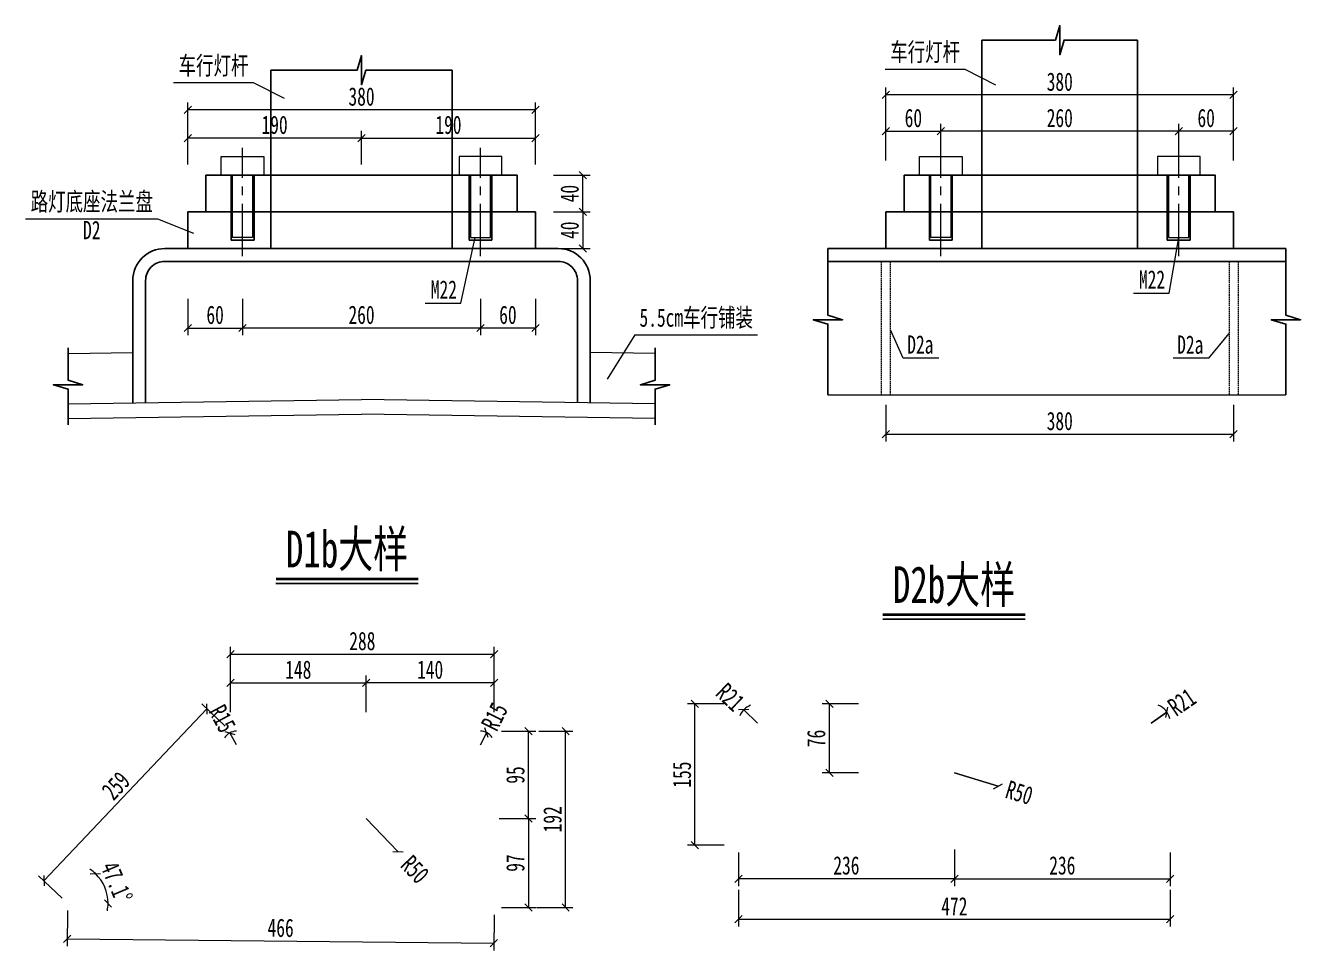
# Model space of a CAD drawing. Header units: millimetres. Extents: x -13368 to 383539, y -58537 to -26098.
# Drawn here: x 34805 to 36199, y -33380 to -32370 of the extents above; entities that cross this region are included whole.
import ezdxf
from ezdxf.enums import TextEntityAlignment as Align

# ---------------------------------------------------------------- set-up
doc = ezdxf.new("R2010")
doc.units = ezdxf.units.MM
doc.linetypes.add('CENTER2', pattern=[28.575, 19.05, -3.175, 3.175, -3.175])
doc.linetypes.add('DASHED', pattern=[0.75, 0.5, -0.25])
doc.layers.get('Defpoints').update_dxf_attribs({"color": 8})
for name, color, linetype, lineweight in [('中心线', 2, 'CENTER2', 15), ('文字', 7, 'Continuous', 15), ('标注线及字体', 2, 'Continuous', 15), ('细实线', 4, 'Continuous', 15), ('虚线', 7, 'DASHED', 13), ('钢板细线', 6, 'Continuous', 15)]:
    doc.layers.add(name, color=color, linetype=linetype, lineweight=lineweight)
doc.styles.add('111', font='', dxfattribs={"width": 0.7})
doc.styles.add('BM_Dim', font='', dxfattribs={"width": 0.85})
doc.styles.get('111').set_extended_font_data('仿宋_GB2312')
doc.styles.get('BM_Dim').set_extended_font_data('仿宋_GB2312')
doc.dimstyles.new('200', dxfattribs={"dimscale": 0, "dimtxt": 2.5, "dimasz": 1, "dimexe": 1, "dimexo": 1, "dimgap": 0.6, "dimtad": 1, "dimdec": 0, "dimdsep": 46, "dimtxsty": '111', "dimblk": 'OBLIQUE', "dimcen": 0, "dimclrd": 4, "dimclre": 4, "dimclrt": 4, "dimadec": 1, "dimazin": 2, "dimtfac": 1, "dimtdec": 0, "dimtix": 1, "dimtmove": 2, "dimatfit": 3, "dimfxl": 4, "dimfxlon": 1, "dimtolj": 1, "dimlwd": -1, "dimlwe": -1, "dimarcsym": 0})

# ---------------------------------------------------------------- blocks, each defined once
blk = doc.blocks.new('_Oblique')
at = {"color": 0, "linetype": 'ByBlock', "lineweight": -2}
blk.add_line((-0.5, -0.5), (0.5, 0.5), dxfattribs=at)
blk = doc.blocks.new('*D257')
at = {"layer": 'Defpoints', "color": 0}
for p in [(35362.6, -32573.1), (35362.6, -32613.1), (35414.4, -32613.1)]:
    blk.add_point(p, dxfattribs=at)
at = {"layer": '细实线', "color": 4}
for p, q in [((35382.4, -32573.1), (35422.4, -32573.1)), ((35414.4, -32573.1), (35414.4, -32613.1)), ((35382.4, -32613.1), (35422.4, -32613.1))]:
    blk.add_line(p, q, dxfattribs=at)
at = {"layer": '细实线', "color": 4, "xscale": 8, "yscale": 8, "zscale": 8}
for p, rotation in [((35414.4, -32573.1), 90), ((35414.4, -32613.1), 270)]:
    blk.add_blockref('_Oblique', p, dxfattribs=dict(at, rotation=rotation))
at = {"layer": '细实线', "color": 4, "insert": (35400.1, -32593.1), "char_height": 20, "attachment_point": 5, "rotation": 90, "style": '111'}
blk.add_mtext('\\A1;40', dxfattribs=at)
blk = doc.blocks.new('*D258')
at = {"layer": 'Defpoints', "color": 0}
for p in [(35362.6, -32492.4), (35172.6, -32529.5), (35362.6, -32529.5)]:
    blk.add_point(p, dxfattribs=at)
at = {"layer": '细实线', "color": 4}
for p, q in [((35172.6, -32521.5), (35172.6, -32484.4)), ((35172.6, -32492.4), (35362.6, -32492.4)), ((35362.6, -32521.5), (35362.6, -32484.4))]:
    blk.add_line(p, q, dxfattribs=at)
at = {"layer": '细实线', "color": 4, "xscale": 8, "yscale": 8, "zscale": 8, "rotation": 180}
blk.add_blockref('_Oblique', (35172.6, -32492.4), dxfattribs=at)
at = {"layer": '细实线', "color": 4, "xscale": 8, "yscale": 8, "zscale": 8}
blk.add_blockref('_Oblique', (35362.6, -32492.4), dxfattribs=at)
at = {"layer": '细实线', "color": 4, "insert": (35267.6, -32478.1), "char_height": 20, "attachment_point": 5, "style": '111'}
blk.add_mtext('\\A1;190', dxfattribs=at)
blk = doc.blocks.new('*D259')
at = {"layer": 'Defpoints', "color": 0}
for p in [(34982.6, -32492.4), (34982.6, -32529.5), (35172.6, -32529.5)]:
    blk.add_point(p, dxfattribs=at)
at = {"layer": '细实线', "color": 4}
for p, q in [((34982.6, -32521.5), (34982.6, -32484.4)), ((35172.6, -32492.4), (34982.6, -32492.4)), ((35172.6, -32521.5), (35172.6, -32484.4))]:
    blk.add_line(p, q, dxfattribs=at)
at = {"layer": '细实线', "color": 4, "xscale": 8, "yscale": 8, "zscale": 8, "rotation": 180}
blk.add_blockref('_Oblique', (34982.6, -32492.4), dxfattribs=at)
at = {"layer": '细实线', "color": 4, "xscale": 8, "yscale": 8, "zscale": 8}
blk.add_blockref('_Oblique', (35172.6, -32492.4), dxfattribs=at)
at = {"layer": '细实线', "color": 4, "insert": (35077.6, -32478.1), "char_height": 20, "attachment_point": 5, "style": '111'}
blk.add_mtext('\\A1;190', dxfattribs=at)
blk = doc.blocks.new('*D260')
at = {"layer": 'Defpoints', "color": 0}
for p in [(34982.6, -32461.5), (34982.6, -32498.7), (35362.6, -32498.7)]:
    blk.add_point(p, dxfattribs=at)
at = {"layer": '细实线', "color": 4}
for p, q in [((34982.6, -32490.7), (34982.6, -32453.5)), ((35362.6, -32461.5), (34982.6, -32461.5)), ((35362.6, -32490.7), (35362.6, -32453.5))]:
    blk.add_line(p, q, dxfattribs=at)
at = {"layer": '细实线', "color": 4, "xscale": 8, "yscale": 8, "zscale": 8, "rotation": 180}
blk.add_blockref('_Oblique', (34982.6, -32461.5), dxfattribs=at)
at = {"layer": '细实线', "color": 4, "xscale": 8, "yscale": 8, "zscale": 8}
blk.add_blockref('_Oblique', (35362.6, -32461.5), dxfattribs=at)
at = {"layer": '细实线', "color": 4, "insert": (35172.6, -32447.2), "char_height": 20, "attachment_point": 5, "style": '111'}
blk.add_mtext('\\A1;380', dxfattribs=at)
blk = doc.blocks.new('*D261')
at = {"layer": 'Defpoints', "color": 0}
for p in [(35042.6, -32573.1), (34982.6, -32613.1), (35042.6, -32699.9)]:
    blk.add_point(p, dxfattribs=at)
at = {"layer": '细实线', "color": 4}
for p, q in [((34982.6, -32667.9), (34982.6, -32707.9)), ((35042.6, -32667.9), (35042.6, -32707.9)), ((34982.6, -32699.9), (35042.6, -32699.9))]:
    blk.add_line(p, q, dxfattribs=at)
at = {"layer": '细实线', "color": 4, "xscale": 8, "yscale": 8, "zscale": 8, "rotation": 180}
blk.add_blockref('_Oblique', (34982.6, -32699.9), dxfattribs=at)
at = {"layer": '细实线', "color": 4, "xscale": 8, "yscale": 8, "zscale": 8}
blk.add_blockref('_Oblique', (35042.6, -32699.9), dxfattribs=at)
at = {"layer": '细实线', "color": 4, "insert": (35012.6, -32685.6), "char_height": 20, "attachment_point": 5, "style": '111'}
blk.add_mtext('\\A1;60', dxfattribs=at)
blk = doc.blocks.new('*D262')
at = {"layer": 'Defpoints', "color": 0}
for p in [(35042.6, -32573.1), (35302.6, -32613.1), (35042.6, -32699.9)]:
    blk.add_point(p, dxfattribs=at)
at = {"layer": '细实线', "color": 4}
for p, q in [((35042.6, -32667.9), (35042.6, -32707.9)), ((35302.6, -32667.9), (35302.6, -32707.9)), ((35302.6, -32699.9), (35042.6, -32699.9))]:
    blk.add_line(p, q, dxfattribs=at)
at = {"layer": '细实线', "color": 4, "xscale": 8, "yscale": 8, "zscale": 8, "rotation": 180}
blk.add_blockref('_Oblique', (35042.6, -32699.9), dxfattribs=at)
at = {"layer": '细实线', "color": 4, "xscale": 8, "yscale": 8, "zscale": 8}
blk.add_blockref('_Oblique', (35302.6, -32699.9), dxfattribs=at)
at = {"layer": '细实线', "color": 4, "insert": (35172.6, -32685.6), "char_height": 20, "attachment_point": 5, "style": '111'}
blk.add_mtext('\\A1;260', dxfattribs=at)
blk = doc.blocks.new('*D263')
at = {"layer": 'Defpoints', "color": 0}
for p in [(35302.6, -32613.1), (35362.6, -32613.1), (35302.6, -32699.9)]:
    blk.add_point(p, dxfattribs=at)
at = {"layer": '细实线', "color": 4}
for p, q in [((35302.6, -32667.9), (35302.6, -32707.9)), ((35362.6, -32667.9), (35362.6, -32707.9)), ((35362.6, -32699.9), (35302.6, -32699.9))]:
    blk.add_line(p, q, dxfattribs=at)
at = {"layer": '细实线', "color": 4, "xscale": 8, "yscale": 8, "zscale": 8, "rotation": 180}
blk.add_blockref('_Oblique', (35302.6, -32699.9), dxfattribs=at)
at = {"layer": '细实线', "color": 4, "xscale": 8, "yscale": 8, "zscale": 8}
blk.add_blockref('_Oblique', (35362.6, -32699.9), dxfattribs=at)
at = {"layer": '细实线', "color": 4, "insert": (35332.6, -32685.6), "char_height": 20, "attachment_point": 5, "style": '111'}
blk.add_mtext('\\A1;60', dxfattribs=at)
blk = doc.blocks.new('*D318')
at = {"layer": 'Defpoints', "color": 0}
for p in [(35028.7, -33142.1), (35035.8, -33155.3)]:
    blk.add_point(p, dxfattribs=at)
at = {"layer": '细实线', "color": 4}
for p in [(35028.7, -33142.1), (35035.8, -33155.3)]:
    blk.add_line(p, (35028.7, -33142.1), dxfattribs=at)
blk.add_arc((35035.8, -33155.3), 15, 90, 149.1661, dxfattribs=at)
at = {"layer": '细实线', "color": 4, "xscale": 8, "yscale": 8, "zscale": 8, "rotation": 298.2340340150341}
blk.add_blockref('_Oblique', (35028.7, -33142.1), dxfattribs=at)
at = {"layer": '细实线', "color": 4, "insert": (35020.5, -33126.6), "char_height": 20, "attachment_point": 5, "rotation": 298.234, "style": '111'}
blk.add_mtext('\\A1;R15', dxfattribs=at)
blk = doc.blocks.new('*D319')
at = {"layer": 'Defpoints', "color": 0}
for p in [(35309.3, -33141.9), (35302.6, -33155.3)]:
    blk.add_point(p, dxfattribs=at)
at = {"layer": '细实线', "color": 4}
for p, q in [((35309.3, -33141.9), (35302.6, -33155.3)), ((35302.6, -33155.3), (35309.3, -33141.9))]:
    blk.add_line(p, q, dxfattribs=at)
blk.add_arc((35302.6, -33155.3), 15, 32.6277, 90, dxfattribs=at)
at = {"layer": '细实线', "color": 4, "xscale": 8, "yscale": 8, "zscale": 8, "rotation": 63.55971262958217}
blk.add_blockref('_Oblique', (35309.3, -33141.9), dxfattribs=at)
at = {"layer": '细实线', "color": 4, "insert": (35318, -33124.4), "char_height": 20, "attachment_point": 5, "rotation": 63.5597, "style": '111'}
blk.add_mtext('\\A1;R15', dxfattribs=at)
blk = doc.blocks.new('*D320')
at = {"layer": 'Defpoints', "color": 0}
for p in [(35025, -33145), (34894, -33316.5), (34851.3, -33328), (34851.3, -33328), (35317.6, -33332.7)]:
    blk.add_point(p, dxfattribs=at)
at = {"layer": '细实线', "color": 4}
for start, end in [(46.5014, 56.8667), (359.4263, 46.5014), (349.061, 359.4263)]:
    blk.add_arc((34851.3, -33328), 44.3, start, end, dxfattribs=at)
at = {"layer": '细实线', "color": 4, "xscale": 8, "yscale": 8, "zscale": 8}
for p, rotation in [((34881.7, -33295.9), 316.5013952939477), ((34895.5, -33328.5), 89.42629083930754)]:
    blk.add_blockref('_Oblique', p, dxfattribs=dict(at, rotation=rotation))
at = {"layer": '细实线', "color": 4, "insert": (34905, -33305.3), "char_height": 20, "attachment_point": 5, "rotation": 292.9638, "style": '111'}
blk.add_mtext('\\A1;47.1%%d', dxfattribs=at)
blk = doc.blocks.new('*D321')
at = {"layer": 'Defpoints', "color": 0}
for p in [(35177.6, -33235.8), (35212.3, -33271.8)]:
    blk.add_point(p, dxfattribs=at)
at = {"layer": '细实线', "color": 4}
for p, q in [((35212.3, -33271.8), (35177.6, -33235.8)), ((35177.6, -33235.8), (35212.3, -33271.8))]:
    blk.add_line(p, q, dxfattribs=at)
at = {"layer": '细实线', "color": 4, "xscale": 8, "yscale": 8, "zscale": 8, "rotation": 313.9338916269004}
blk.add_blockref('_Oblique', (35212.3, -33271.8), dxfattribs=at)
at = {"layer": '细实线', "color": 4, "insert": (35231, -33291.3), "char_height": 20, "attachment_point": 5, "rotation": 313.9339, "style": '111'}
blk.add_mtext('\\A1;R50', dxfattribs=at)
blk = doc.blocks.new('*D322')
at = {"layer": 'Defpoints', "color": 0}
for p in [(35177.6, -33087.5), (35029.4, -33140.3), (35177.6, -33235.8)]:
    blk.add_point(p, dxfattribs=at)
at = {"layer": '细实线', "color": 4}
for p, q in [((35029.4, -33119.5), (35029.4, -33079.5)), ((35177.6, -33119.5), (35177.6, -33079.5)), ((35029.4, -33087.5), (35177.6, -33087.5))]:
    blk.add_line(p, q, dxfattribs=at)
at = {"layer": '细实线', "color": 4, "xscale": 8, "yscale": 8, "zscale": 8, "rotation": 180}
blk.add_blockref('_Oblique', (35029.4, -33087.5), dxfattribs=at)
at = {"layer": '细实线', "color": 4, "xscale": 8, "yscale": 8, "zscale": 8}
blk.add_blockref('_Oblique', (35177.6, -33087.5), dxfattribs=at)
at = {"layer": '细实线', "color": 4, "insert": (35103.5, -33073.2), "char_height": 20, "attachment_point": 5, "style": '111'}
blk.add_mtext('\\A1;148', dxfattribs=at)
blk = doc.blocks.new('*D323')
at = {"layer": 'Defpoints', "color": 0}
for p in [(35177.6, -33087.5), (35317.6, -33140.3), (35177.6, -33235.8)]:
    blk.add_point(p, dxfattribs=at)
at = {"layer": '细实线', "color": 4}
for p, q in [((35177.6, -33119.5), (35177.6, -33079.5)), ((35317.6, -33119.5), (35317.6, -33079.5)), ((35317.6, -33087.5), (35177.6, -33087.5))]:
    blk.add_line(p, q, dxfattribs=at)
at = {"layer": '细实线', "color": 4, "xscale": 8, "yscale": 8, "zscale": 8, "rotation": 180}
blk.add_blockref('_Oblique', (35177.6, -33087.5), dxfattribs=at)
at = {"layer": '细实线', "color": 4, "xscale": 8, "yscale": 8, "zscale": 8}
blk.add_blockref('_Oblique', (35317.6, -33087.5), dxfattribs=at)
at = {"layer": '细实线', "color": 4, "insert": (35247.6, -33073.2), "char_height": 20, "attachment_point": 5, "style": '111'}
blk.add_mtext('\\A1;140', dxfattribs=at)
blk = doc.blocks.new('*D324')
at = {"layer": 'Defpoints', "color": 0}
for p in [(35317.6, -33056.2), (35029.4, -33140.3), (35317.6, -33140.3)]:
    blk.add_point(p, dxfattribs=at)
at = {"layer": '细实线', "color": 4}
for p, q in [((35029.4, -33088.2), (35029.4, -33048.2)), ((35317.6, -33088.2), (35317.6, -33048.2)), ((35029.4, -33056.2), (35317.6, -33056.2))]:
    blk.add_line(p, q, dxfattribs=at)
at = {"layer": '细实线', "color": 4, "xscale": 8, "yscale": 8, "zscale": 8, "rotation": 180}
blk.add_blockref('_Oblique', (35029.4, -33056.2), dxfattribs=at)
at = {"layer": '细实线', "color": 4, "xscale": 8, "yscale": 8, "zscale": 8}
blk.add_blockref('_Oblique', (35317.6, -33056.2), dxfattribs=at)
at = {"layer": '细实线', "color": 4, "insert": (35173.5, -33041.9), "char_height": 20, "attachment_point": 5, "style": '111'}
blk.add_mtext('\\A1;288', dxfattribs=at)
blk = doc.blocks.new('*D325')
at = {"layer": 'Defpoints', "color": 0}
for p in [(35029.4, -33140.3), (34825.5, -33303.6), (34851.3, -33328)]:
    blk.add_point(p, dxfattribs=at)
at = {"layer": '细实线', "color": 4}
for p, q in [((35003.7, -33115.9), (34825.5, -33303.6)), ((35023.6, -33134.8), (34997.9, -33110.4)), ((34845.5, -33322.5), (34819.7, -33298.1))]:
    blk.add_line(p, q, dxfattribs=at)
at = {"layer": '细实线', "color": 4, "xscale": 8, "yscale": 8, "zscale": 8}
for p, rotation in [((35003.7, -33115.9), 46.50139529394898), ((34825.5, -33303.6), 226.501395293949)]:
    blk.add_blockref('_Oblique', p, dxfattribs=dict(at, rotation=rotation))
at = {"layer": '细实线', "color": 4, "insert": (34904.2, -33199.9), "char_height": 20, "attachment_point": 5, "rotation": 46.5014, "style": '111'}
blk.add_mtext('\\A1;259', dxfattribs=at)
blk = doc.blocks.new('*D326')
at = {"layer": 'Defpoints', "color": 0}
for p in [(34851.3, -33328), (35317.6, -33332.7), (35317.2, -33371.8)]:
    blk.add_point(p, dxfattribs=at)
at = {"layer": '细实线', "color": 4}
for p, q in [((34851.2, -33336), (34850.8, -33375.1)), ((35317.5, -33340.7), (35317.1, -33379.8)), ((34850.9, -33367.1), (35317.2, -33371.8))]:
    blk.add_line(p, q, dxfattribs=at)
at = {"layer": '细实线', "color": 4, "xscale": 8, "yscale": 8, "zscale": 8}
for p, rotation in [((34850.9, -33367.1), 179.4262908393075), ((35317.2, -33371.8), 359.4262908393075)]:
    blk.add_blockref('_Oblique', p, dxfattribs=dict(at, rotation=rotation))
at = {"layer": '细实线', "color": 4, "insert": (35084.2, -33355.1), "char_height": 20, "attachment_point": 5, "rotation": 359.4263, "style": '111'}
blk.add_mtext('\\A1;466', dxfattribs=at)
blk = doc.blocks.new('*D327')
at = {"layer": 'Defpoints', "color": 0}
for p in [(35317.6, -33140.3), (35355.1, -33140.3), (35177.6, -33235.8)]:
    blk.add_point(p, dxfattribs=at)
at = {"layer": '细实线', "color": 4}
for p, q in [((35325.6, -33140.3), (35363.1, -33140.3)), ((35355.1, -33235.8), (35355.1, -33140.3)), ((35323.1, -33235.8), (35363.1, -33235.8))]:
    blk.add_line(p, q, dxfattribs=at)
at = {"layer": '细实线', "color": 4, "xscale": 8, "yscale": 8, "zscale": 8}
for p, rotation in [((35355.1, -33140.3), 90), ((35355.1, -33235.8), 270)]:
    blk.add_blockref('_Oblique', p, dxfattribs=dict(at, rotation=rotation))
at = {"layer": '细实线', "color": 4, "insert": (35340.8, -33188.1), "char_height": 20, "attachment_point": 5, "rotation": 90, "style": '111'}
blk.add_mtext('\\A1;95', dxfattribs=at)
blk = doc.blocks.new('*D328')
at = {"layer": 'Defpoints', "color": 0}
for p in [(35177.6, -33235.8), (35317.6, -33332.7), (35355.1, -33332.7)]:
    blk.add_point(p, dxfattribs=at)
at = {"layer": '细实线', "color": 4}
for p, q in [((35323.1, -33235.8), (35363.1, -33235.8)), ((35355.1, -33235.8), (35355.1, -33332.7)), ((35325.6, -33332.7), (35363.1, -33332.7))]:
    blk.add_line(p, q, dxfattribs=at)
at = {"layer": '细实线', "color": 4, "xscale": 8, "yscale": 8, "zscale": 8}
for p, rotation in [((35355.1, -33235.8), 90), ((35355.1, -33332.7), 270)]:
    blk.add_blockref('_Oblique', p, dxfattribs=dict(at, rotation=rotation))
at = {"layer": '细实线', "color": 4, "insert": (35340.8, -33284.3), "char_height": 20, "attachment_point": 5, "rotation": 90, "style": '111'}
blk.add_mtext('\\A1;97', dxfattribs=at)
blk = doc.blocks.new('*D329')
at = {"layer": 'Defpoints', "color": 0}
for p in [(35358.2, -33140.3), (35395.7, -33140.3), (35317.6, -33332.7)]:
    blk.add_point(p, dxfattribs=at)
at = {"layer": '细实线', "color": 4}
for p, q in [((35366.2, -33140.3), (35403.7, -33140.3)), ((35395.7, -33332.7), (35395.7, -33140.3)), ((35363.7, -33332.7), (35403.7, -33332.7))]:
    blk.add_line(p, q, dxfattribs=at)
at = {"layer": '细实线', "color": 4, "xscale": 8, "yscale": 8, "zscale": 8}
for p, rotation in [((35395.7, -33140.3), 90), ((35395.7, -33332.7), 270)]:
    blk.add_blockref('_Oblique', p, dxfattribs=dict(at, rotation=rotation))
at = {"layer": '细实线', "color": 4, "insert": (35381.4, -33236.5), "char_height": 20, "attachment_point": 5, "rotation": 90, "style": '111'}
blk.add_mtext('\\A1;192', dxfattribs=at)
blk = doc.blocks.new('*D330')
at = {"layer": 'Defpoints', "color": 0}
for p in [(35745.7, -32772.4), (36125.7, -32772.4), (36125.7, -32815.9)]:
    blk.add_point(p, dxfattribs=at)
at = {"layer": '细实线', "color": 4}
for p, q in [((35745.7, -32783.9), (35745.7, -32823.9)), ((36125.7, -32783.9), (36125.7, -32823.9)), ((35745.7, -32815.9), (36125.7, -32815.9))]:
    blk.add_line(p, q, dxfattribs=at)
at = {"layer": '细实线', "color": 4, "xscale": 8, "yscale": 8, "zscale": 8, "rotation": 180}
blk.add_blockref('_Oblique', (35745.7, -32815.9), dxfattribs=at)
at = {"layer": '细实线', "color": 4, "xscale": 8, "yscale": 8, "zscale": 8}
blk.add_blockref('_Oblique', (36125.7, -32815.9), dxfattribs=at)
at = {"layer": '细实线', "color": 4, "insert": (35935.7, -32801.6), "char_height": 20, "attachment_point": 5, "style": '111'}
blk.add_mtext('\\A1;380', dxfattribs=at)
blk = doc.blocks.new('*D331')
at = {"layer": 'Defpoints', "color": 0}
for p in [(35805.7, -32484.9), (35745.7, -32571.8), (35805.7, -32582.2)]:
    blk.add_point(p, dxfattribs=at)
at = {"layer": '细实线', "color": 4}
for p, q in [((35745.7, -32516.9), (35745.7, -32476.9)), ((35805.7, -32516.9), (35805.7, -32476.9)), ((35745.7, -32484.9), (35805.7, -32484.9))]:
    blk.add_line(p, q, dxfattribs=at)
at = {"layer": '细实线', "color": 4, "xscale": 8, "yscale": 8, "zscale": 8, "rotation": 180}
blk.add_blockref('_Oblique', (35745.7, -32484.9), dxfattribs=at)
at = {"layer": '细实线', "color": 4, "xscale": 8, "yscale": 8, "zscale": 8}
blk.add_blockref('_Oblique', (35805.7, -32484.9), dxfattribs=at)
at = {"layer": '细实线', "color": 4, "insert": (35775.7, -32470.6), "char_height": 20, "attachment_point": 5, "style": '111'}
blk.add_mtext('\\A1;60', dxfattribs=at)
blk = doc.blocks.new('*D332')
at = {"layer": 'Defpoints', "color": 0}
for p in [(35805.7, -32484.9), (35805.7, -32582.2), (36065.7, -32582.2)]:
    blk.add_point(p, dxfattribs=at)
at = {"layer": '细实线', "color": 4}
for p, q in [((35805.7, -32516.9), (35805.7, -32476.9)), ((36065.7, -32516.9), (36065.7, -32476.9)), ((36065.7, -32484.9), (35805.7, -32484.9))]:
    blk.add_line(p, q, dxfattribs=at)
at = {"layer": '细实线', "color": 4, "xscale": 8, "yscale": 8, "zscale": 8, "rotation": 180}
blk.add_blockref('_Oblique', (35805.7, -32484.9), dxfattribs=at)
at = {"layer": '细实线', "color": 4, "xscale": 8, "yscale": 8, "zscale": 8}
blk.add_blockref('_Oblique', (36065.7, -32484.9), dxfattribs=at)
at = {"layer": '细实线', "color": 4, "insert": (35935.7, -32470.6), "char_height": 20, "attachment_point": 5, "style": '111'}
blk.add_mtext('\\A1;260', dxfattribs=at)
blk = doc.blocks.new('*D333')
at = {"layer": 'Defpoints', "color": 0}
for p in [(36065.7, -32484.9), (36125.7, -32571.8), (36065.7, -32582.2)]:
    blk.add_point(p, dxfattribs=at)
at = {"layer": '细实线', "color": 4}
for p, q in [((36065.7, -32516.9), (36065.7, -32476.9)), ((36125.7, -32516.9), (36125.7, -32476.9)), ((36125.7, -32484.9), (36065.7, -32484.9))]:
    blk.add_line(p, q, dxfattribs=at)
at = {"layer": '细实线', "color": 4, "xscale": 8, "yscale": 8, "zscale": 8, "rotation": 180}
blk.add_blockref('_Oblique', (36065.7, -32484.9), dxfattribs=at)
at = {"layer": '细实线', "color": 4, "xscale": 8, "yscale": 8, "zscale": 8}
blk.add_blockref('_Oblique', (36125.7, -32484.9), dxfattribs=at)
at = {"layer": '细实线', "color": 4, "insert": (36095.7, -32470.6), "char_height": 20, "attachment_point": 5, "style": '111'}
blk.add_mtext('\\A1;60', dxfattribs=at)
blk = doc.blocks.new('*D334')
at = {"layer": 'Defpoints', "color": 0}
for p in [(35745.7, -32445.3), (35745.7, -32554.1), (36125.7, -32554.1)]:
    blk.add_point(p, dxfattribs=at)
at = {"layer": '细实线', "color": 4}
for p, q in [((35745.7, -32477.3), (35745.7, -32437.3)), ((36125.7, -32477.3), (36125.7, -32437.3)), ((36125.7, -32445.3), (35745.7, -32445.3))]:
    blk.add_line(p, q, dxfattribs=at)
at = {"layer": '细实线', "color": 4, "xscale": 8, "yscale": 8, "zscale": 8, "rotation": 180}
blk.add_blockref('_Oblique', (35745.7, -32445.3), dxfattribs=at)
at = {"layer": '细实线', "color": 4, "xscale": 8, "yscale": 8, "zscale": 8}
blk.add_blockref('_Oblique', (36125.7, -32445.3), dxfattribs=at)
at = {"layer": '细实线', "color": 4, "insert": (35935.7, -32431), "char_height": 20, "attachment_point": 5, "style": '111'}
blk.add_mtext('\\A1;380', dxfattribs=at)
blk = doc.blocks.new('*D335')
at = {"layer": 'Defpoints', "color": 0}
for p in [(35590.3, -33116.9), (35605.5, -33131.4)]:
    blk.add_point(p, dxfattribs=at)
at = {"layer": '细实线', "color": 4}
for p, q in [((35590.3, -33116.9), (35605.5, -33131.4)), ((35605.5, -33131.4), (35590.3, -33116.9))]:
    blk.add_line(p, q, dxfattribs=at)
blk.add_arc((35605.5, -33131.4), 21, 111.9612, 158.3521, dxfattribs=at)
at = {"layer": '细实线', "color": 4, "xscale": 8, "yscale": 8, "zscale": 8, "rotation": 136.3909048542138}
blk.add_blockref('_Oblique', (35590.3, -33116.9), dxfattribs=at)
at = {"layer": '细实线', "color": 4, "insert": (35575.7, -33103), "char_height": 20, "attachment_point": 5, "rotation": 316.3909, "style": '111'}
blk.add_mtext('\\A1;R21', dxfattribs=at)
blk = doc.blocks.new('*D336')
at = {"layer": 'Defpoints', "color": 0}
for p in [(36052.8, -33119.6), (36035.5, -33131.4)]:
    blk.add_point(p, dxfattribs=at)
at = {"layer": '细实线', "color": 4}
for p, q in [((36052.8, -33119.6), (36035.5, -33131.4)), ((36035.5, -33131.4), (36052.8, -33119.6))]:
    blk.add_line(p, q, dxfattribs=at)
blk.add_arc((36035.5, -33131.4), 21, 12.4038, 68.0388, dxfattribs=at)
at = {"layer": '细实线', "color": 4, "xscale": 8, "yscale": 8, "zscale": 8, "rotation": 34.36494277565442}
blk.add_blockref('_Oblique', (36052.8, -33119.6), dxfattribs=at)
at = {"layer": '细实线', "color": 4, "insert": (36069.1, -33108.4), "char_height": 20, "attachment_point": 5, "rotation": 34.3649, "style": '111'}
blk.add_mtext('\\A1;R21', dxfattribs=at)
blk = doc.blocks.new('*D337')
at = {"layer": 'Defpoints', "color": 0}
for p in [(35584.5, -33264.9), (36056.5, -33264.9), (36056.5, -33345.6)]:
    blk.add_point(p, dxfattribs=at)
at = {"layer": '细实线', "color": 4}
for p, q in [((35584.5, -33313.6), (35584.5, -33353.6)), ((36056.5, -33313.6), (36056.5, -33353.6)), ((35584.5, -33345.6), (36056.5, -33345.6))]:
    blk.add_line(p, q, dxfattribs=at)
at = {"layer": '细实线', "color": 4, "xscale": 8, "yscale": 8, "zscale": 8, "rotation": 180}
blk.add_blockref('_Oblique', (35584.5, -33345.6), dxfattribs=at)
at = {"layer": '细实线', "color": 4, "xscale": 8, "yscale": 8, "zscale": 8}
blk.add_blockref('_Oblique', (36056.5, -33345.6), dxfattribs=at)
at = {"layer": '细实线', "color": 4, "insert": (35820.5, -33331.5), "char_height": 20, "attachment_point": 5, "style": '111'}
blk.add_mtext('\\A1;472', dxfattribs=at)
blk = doc.blocks.new('*D338')
at = {"layer": 'Defpoints', "color": 0}
for p in [(35820.5, -33185.9), (35584.5, -33264.9), (35584.5, -33301.4)]:
    blk.add_point(p, dxfattribs=at)
at = {"layer": '细实线', "color": 4}
for p, q in [((35584.5, -33272.9), (35584.5, -33309.4)), ((35820.5, -33269.4), (35820.5, -33309.4)), ((35820.5, -33301.4), (35584.5, -33301.4))]:
    blk.add_line(p, q, dxfattribs=at)
at = {"layer": '细实线', "color": 4, "xscale": 8, "yscale": 8, "zscale": 8, "rotation": 180}
blk.add_blockref('_Oblique', (35584.5, -33301.4), dxfattribs=at)
at = {"layer": '细实线', "color": 4, "xscale": 8, "yscale": 8, "zscale": 8}
blk.add_blockref('_Oblique', (35820.5, -33301.4), dxfattribs=at)
at = {"layer": '细实线', "color": 4, "insert": (35702.5, -33287), "char_height": 20, "attachment_point": 5, "style": '111'}
blk.add_mtext('\\A1;236', dxfattribs=at)
blk = doc.blocks.new('*D339')
at = {"layer": 'Defpoints', "color": 0}
for p in [(35820.5, -33185.9), (36056.5, -33264.9), (36056.5, -33301.4)]:
    blk.add_point(p, dxfattribs=at)
at = {"layer": '细实线', "color": 4}
for p, q in [((35820.5, -33269.4), (35820.5, -33309.4)), ((36056.5, -33272.9), (36056.5, -33309.4)), ((35820.5, -33301.4), (36056.5, -33301.4))]:
    blk.add_line(p, q, dxfattribs=at)
at = {"layer": '细实线', "color": 4, "xscale": 8, "yscale": 8, "zscale": 8, "rotation": 180}
blk.add_blockref('_Oblique', (35820.5, -33301.4), dxfattribs=at)
at = {"layer": '细实线', "color": 4, "xscale": 8, "yscale": 8, "zscale": 8}
blk.add_blockref('_Oblique', (36056.5, -33301.4), dxfattribs=at)
at = {"layer": '细实线', "color": 4, "insert": (35938.5, -33287), "char_height": 20, "attachment_point": 5, "style": '111'}
blk.add_mtext('\\A1;236', dxfattribs=at)
blk = doc.blocks.new('*D340')
at = {"layer": 'Defpoints', "color": 0}
for p in [(35683.9, -33110.4), (35820.5, -33110.4), (35820.5, -33185.9)]:
    blk.add_point(p, dxfattribs=at)
at = {"layer": '细实线', "color": 4}
for p, q in [((35715.9, -33110.4), (35675.9, -33110.4)), ((35683.9, -33185.9), (35683.9, -33110.4)), ((35715.9, -33185.9), (35675.9, -33185.9))]:
    blk.add_line(p, q, dxfattribs=at)
at = {"layer": '细实线', "color": 4, "xscale": 8, "yscale": 8, "zscale": 8}
for p, rotation in [((35683.9, -33110.4), 90), ((35683.9, -33185.9), 270)]:
    blk.add_blockref('_Oblique', p, dxfattribs=dict(at, rotation=rotation))
at = {"layer": '细实线', "color": 4, "insert": (35669.6, -33148.2), "char_height": 20, "attachment_point": 5, "rotation": 90, "style": '111'}
blk.add_mtext('\\A1;76', dxfattribs=at)
blk = doc.blocks.new('*D341')
at = {"layer": 'Defpoints', "color": 0}
for p in [(35820.5, -33185.9), (35868.3, -33200.4)]:
    blk.add_point(p, dxfattribs=at)
at = {"layer": '细实线', "color": 4}
for p, q in [((35868.3, -33200.4), (35820.5, -33185.9)), ((35820.5, -33185.9), (35868.3, -33200.4))]:
    blk.add_line(p, q, dxfattribs=at)
at = {"layer": '细实线', "color": 4, "xscale": 8, "yscale": 8, "zscale": 8, "rotation": 343.1806768221811}
blk.add_blockref('_Oblique', (35868.3, -33200.4), dxfattribs=at)
at = {"layer": '细实线', "color": 4, "insert": (35891.5, -33207.4), "char_height": 20, "attachment_point": 5, "rotation": 343.1807, "style": '111'}
blk.add_mtext('\\A1;R50', dxfattribs=at)
blk = doc.blocks.new('*D342')
at = {"layer": 'Defpoints', "color": 0}
for p in [(35536.8, -33110.4), (35615.5, -33110.4), (35584.5, -33264.9)]:
    blk.add_point(p, dxfattribs=at)
at = {"layer": '细实线', "color": 4}
for p, q in [((35568.8, -33110.4), (35528.8, -33110.4)), ((35536.8, -33264.9), (35536.8, -33110.4)), ((35568.8, -33264.9), (35528.8, -33264.9))]:
    blk.add_line(p, q, dxfattribs=at)
at = {"layer": '细实线', "color": 4, "xscale": 8, "yscale": 8, "zscale": 8}
for p, rotation in [((35536.8, -33110.4), 90), ((35536.8, -33264.9), 270)]:
    blk.add_blockref('_Oblique', p, dxfattribs=dict(at, rotation=rotation))
at = {"layer": '细实线', "color": 4, "insert": (35522.8, -33187.7), "char_height": 20, "attachment_point": 5, "rotation": 90, "style": '111'}
blk.add_mtext('\\A1;155', dxfattribs=at)
blk = doc.blocks.new('*D360')
at = {"layer": 'Defpoints', "color": 0}
for p in [(35362.6, -32533.1), (35414.4, -32533.1), (35362.6, -32573.1)]:
    blk.add_point(p, dxfattribs=at)
at = {"layer": '细实线', "color": 4}
for p, q in [((35382.4, -32533.1), (35422.4, -32533.1)), ((35414.4, -32573.1), (35414.4, -32533.1)), ((35382.4, -32573.1), (35422.4, -32573.1))]:
    blk.add_line(p, q, dxfattribs=at)
at = {"layer": '细实线', "color": 4, "xscale": 8, "yscale": 8, "zscale": 8}
for p, rotation in [((35414.4, -32533.1), 90), ((35414.4, -32573.1), 270)]:
    blk.add_blockref('_Oblique', p, dxfattribs=dict(at, rotation=rotation))
at = {"layer": '细实线', "color": 4, "insert": (35400.1, -32553.1), "char_height": 20, "attachment_point": 5, "rotation": 90, "style": '111'}
blk.add_mtext('\\A1;40', dxfattribs=at)

msp = doc.modelspace()

# ---------------------------------------------------------------- linework, layer by layer
at = {"color": 1}
for p, q in [((35850.7, -32613.1), (35850.7, -32385.5)), ((36020.7, -32613.1), (36020.7, -32385.5)), ((35073.6, -32613.1), (35073.6, -32418.3)), ((35271.6, -32613.1), (35271.6, -32418.3)), ((35030.1, -32604), (35030.1, -32533.1)), ((35055.1, -32604), (35055.1, -32533.1)), ((35290.1, -32604), (35290.1, -32533.1)), ((35315.1, -32604), (35315.1, -32533.1)), ((35793.2, -32604), (35793.2, -32533.1)), ((35818.2, -32604), (35818.2, -32533.1)), ((36053.2, -32604), (36053.2, -32533.1)), ((36078.2, -32604), (36078.2, -32533.1)), ((35055.1, -32604), (35030.1, -32604)), ((35290.1, -32604), (35315.1, -32604)), ((35818.2, -32604), (35793.2, -32604)), ((36053.2, -32604), (36078.2, -32604)), ((35682.3, -32613.1), (36182.8, -32613.1)), ((35682.3, -32627.1), (36182.8, -32627.1))]:
    msp.add_line(p, q, dxfattribs=at)
at = {"color": 4}
for p, q in [((35079, -32979), (35234.6, -32979)), ((35742.2, -33017.8), (35897.9, -33017.8))]:
    msp.add_line(p, q, dxfattribs=at)
for points in [[(35850.7, -32385.5), (35930.9, -32385.5), (35935.7, -32369.5), (35935.7, -32401.5), (35940.5, -32385.5), (35946.9, -32385.5), (36020.7, -32385.5)], [(35073.6, -32418.3), (35167.8, -32418.3), (35172.6, -32402.3), (35172.6, -32434.3), (35177.4, -32418.3), (35183.8, -32418.3), (35271.6, -32418.3)], [(35682.3, -32772.8), (35682.3, -32695.6), (35666.3, -32690.8), (35698.3, -32690.8), (35682.3, -32686), (35682.3, -32679.6), (35682.3, -32613.1)], [(36182.8, -32772.8), (36182.8, -32695.6), (36166.8, -32690.8), (36198.8, -32690.8), (36182.8, -32686), (36182.8, -32679.6), (36182.8, -32613.1)], [(34851.9, -32805.5), (34851.9, -32766.6), (34835.9, -32761.8), (34867.9, -32761.8), (34851.9, -32757), (34851.9, -32750.6), (34851.9, -32721.5)], [(35493.4, -32805.5), (35493.4, -32766.6), (35509.4, -32761.8), (35477.4, -32761.8), (35493.4, -32757), (35493.4, -32750.6), (35493.4, -32721.5)]]:
    msp.add_lwpolyline(points, dxfattribs=at)
at = {"color": 1}
for points in [[(35002.6, -32573.1), (35002.6, -32533.1), (35342.6, -32533.1), (35342.6, -32573.1)], [(35765.7, -32573.1), (35765.7, -32533.1), (36105.7, -32533.1), (36105.7, -32573.1)], [(34982.6, -32613.1), (34982.6, -32573.1), (35362.6, -32573.1), (35362.6, -32613.1)], [(35745.7, -32613.1), (35745.7, -32573.1), (36125.7, -32573.1), (36125.7, -32613.1)]]:
    msp.add_lwpolyline(points, dxfattribs=at)
for points in [[(34922.6, -32781.8), (34922.6, -32648.1, -0.414214), (34957.6, -32613.1), (35387.6, -32613.1, -0.414214), (35422.6, -32648.1), (35422.6, -32781.8)], [(34936.6, -32781.8), (34936.6, -32648.1, -0.414214), (34957.6, -32627.1), (35387.6, -32627.1, -0.414214), (35408.6, -32648.1), (35408.6, -32781.8)]]:
    msp.add_lwpolyline(points, format="xyb", dxfattribs=at)
at = {"color": 6, "const_width": 2.88}
for points in [[(35079, -32974.2), (35234.6, -32974.2)], [(35742.2, -33013), (35897.9, -33013)]]:
    msp.add_lwpolyline(points, dxfattribs=at)
at = {"layer": '中心线', "ltscale": 3}
for p, q in [((35042.6, -32621.5), (35042.6, -32503.1)), ((35302.6, -32621.5), (35302.6, -32503.1)), ((35805.7, -32621.5), (35805.7, -32503.1)), ((36065.7, -32621.5), (36065.7, -32503.1))]:
    msp.add_line(p, q, dxfattribs=at)
at = {"layer": '细实线'}
for p, q in [((35744.7, -32417.1), (35831.9, -32417.1)), ((35831.9, -32417.1), (35865.6, -32434.2)), ((34967.1, -32431.9), (35054.3, -32431.9)), ((35054.3, -32431.9), (35088, -32449)), ((34805.4, -32580.5), (34949.8, -32580.5)), ((34949.8, -32580.5), (34988.9, -32596.5)), ((35281.2, -32672.9), (35296.8, -32601.1)), ((36055.1, -32661.8), (36065.7, -32601.1)), ((36016.2, -32661.8), (36055.1, -32661.8)), ((35242.3, -32672.9), (35281.2, -32672.9)), ((35764.7, -32732.9), (35750.7, -32701.9)), ((35471.4, -32707.2), (35440.9, -32755.8)), ((35471.4, -32707.2), (35605.5, -32707.2)), ((36098.6, -32733), (36120.7, -32705.8)), ((35803.6, -32732.9), (35764.7, -32732.9)), ((36098.6, -32733), (36059.7, -32733)), ((35682.3, -32772.8), (36182.8, -32772.8))]:
    msp.add_line(p, q, dxfattribs=at)
for points in [[(35019.3, -32512.4), (35065.9, -32512.4), (35065.9, -32533.1), (35019.3, -32533.1)], [(35325.9, -32512.4), (35279.3, -32512.4), (35279.3, -32533.1), (35325.9, -32533.1)], [(35782.4, -32512.4), (35829, -32512.4), (35829, -32533.1), (35782.4, -32533.1)], [(36089, -32512.4), (36042.4, -32512.4), (36042.4, -32533.1), (36089, -32533.1)], [(35031.6, -32533.1), (35053.6, -32533.1), (35053.6, -32601.1), (35031.6, -32601.1)], [(35313.6, -32533.1), (35291.6, -32533.1), (35291.6, -32601.1), (35313.6, -32601.1)], [(35794.7, -32533.1), (35816.7, -32533.1), (35816.7, -32601.1), (35794.7, -32601.1)], [(36076.7, -32533.1), (36054.7, -32533.1), (36054.7, -32601.1), (36076.7, -32601.1)]]:
    msp.add_lwpolyline(points, close=True, dxfattribs=at)
at = {"layer": '虚线', "ltscale": 3}
for p, q in [((35740.7, -32772.8), (35740.7, -32627.1)), ((35750.7, -32772.8), (35750.7, -32627.1)), ((36120.7, -32627.1), (36120.7, -32772.8)), ((36130.7, -32627.1), (36130.7, -32772.8))]:
    msp.add_line(p, q, dxfattribs=at)
at = {"layer": '钢板细线'}
for p, q in [((34851.9, -32727.9), (34922.6, -32726.8)), ((35493.4, -32727.9), (35422.6, -32726.8)), ((34851.9, -32782.9), (35172.6, -32778.1)), ((35493.4, -32782.9), (35172.6, -32778.1)), ((34851.9, -32798.9), (35172.6, -32794.1)), ((35493.4, -32798.9), (35172.6, -32794.1))]:
    msp.add_line(p, q, dxfattribs=at)

# ---------------------------------------------------------------- texts
at = {"layer": '文字', "style": 'BM_Dim', "width": 0.7}
for s, p in [('车行灯杆', (35788.6, -32414.4)), ('车行灯杆', (35010.9, -32429.2)), ('路灯底座法兰盘', (34877.8, -32577.8)), ('D2', (34877.8, -32608.9)), ('M22', (35262.6, -32673.9)), ('M22', (36036.5, -32662.9)), ('5.5cm车行铺装', (35538.4, -32704.5)), ('D2a', (35783.3, -32733.9)), ('D2a', (36078.3, -32734))]:
    msp.add_text(s, height=20, dxfattribs=at).set_placement(p, align=Align.BOTTOM_CENTER)
at = {"layer": '标注线及字体', "color": 0, "style": '111', "width": 0.7}
for s, p in [('D1b大样', (35156.8, -32940.5)), ('D2b大样', (35820.1, -32979.3))]:
    msp.add_text(s, height=40, dxfattribs=at).set_placement(p, align=Align.MIDDLE)

# ---------------------------------------------------------------- dimensions: what is measured, and where the dimension line sits
at = {"layer": '细实线'}
for base, p1, p2, angle, picture, middle in [((35745.7, -32445.3), (36125.7, -32554.1), (35745.7, -32554.1), 180, '*D334', (35935.7, -32431)), ((34982.6, -32461.5), (35362.6, -32498.7), (34982.6, -32498.7), 180, '*D260', (35172.6, -32447.2)), ((34982.6, -32492.4), (35172.6, -32529.5), (34982.6, -32529.5), 180, '*D259', (35077.6, -32478.1)), ((35805.7, -32484.9), (36065.7, -32582.2), (35805.7, -32582.2), 180, '*D332', (35935.7, -32470.6)), ((36065.7, -32484.9), (36125.7, -32571.8), (36065.7, -32582.2), 180, '*D333', (36095.7, -32470.6)), ((35414.4, -32533.1), (35362.6, -32573.1), (35362.6, -32533.1), 270, '*D360', (35400.1, -32553.1)), ((35042.6, -32699.9), (35302.6, -32613.1), (35042.6, -32573.1), 180, '*D262', (35172.6, -32685.6)), ((35414.4, -32613.1), (35362.6, -32573.1), (35362.6, -32613.1), 90, '*D257', (35400.1, -32593.1)), ((35302.6, -32699.9), (35362.6, -32613.1), (35302.6, -32613.1), 180, '*D263', (35332.6, -32685.6)), ((35177.6, -33087.5), (35317.6, -33140.3), (35177.6, -33235.8), 180, '*D323', (35247.6, -33073.2)), ((35536.8495, -33110.4065), (35584.4655, -33264.9465), (35615.499, -33110.4065), 90, '*D342', (35522.7522, -33187.6765)), ((35683.935876, -33110.4064614), (35820.4654751, -33185.9064614), (35820.4654751, -33110.4064614), 90, '*D340', (35669.6223625, -33148.1564614)), ((35355.0894, -33140.3063), (35177.598, -33235.8053), (35317.598, -33140.3063), 90, '*D327', (35340.7759, -33188.0558)), ((35395.7, -33140.3), (35317.6, -33332.7), (35358.2, -33140.3), 90, '*D329', (35381.4, -33236.5)), ((36056.5, -33301.4), (35820.5, -33185.9), (36056.5, -33264.9), 180, '*D339', (35938.5, -33287)), ((35355.1, -33332.7), (35177.6, -33235.8), (35317.6, -33332.7), 270, '*D328', (35340.8, -33284.3))]:
    dim = msp.add_linear_dim(base=base, p1=p1, p2=p2, angle=angle, dimstyle='200', override={"dimscale": 8, "dimblk": 'Oblique'}, dxfattribs=at)
    dim.commit()
    dim.dimension.update_dxf_attribs({"geometry": picture, "text_midpoint": middle})
for base, p1, p2, picture, middle in [((35362.6, -32492.4), (35172.6, -32529.5), (35362.6, -32529.5), '*D258', (35267.6, -32478.1)), ((35805.7, -32484.9), (35745.7, -32571.8), (35805.7, -32582.2), '*D331', (35775.7, -32470.6)), ((35042.6, -32699.9), (34982.6, -32613.1), (35042.6, -32573.1), '*D261', (35012.6, -32685.6)), ((36125.7, -32815.9), (35745.7, -32772.4), (36125.7, -32772.4), '*D330', (35935.7, -32801.6)), ((35317.6, -33056.2), (35029.4, -33140.3), (35317.6, -33140.3), '*D324', (35173.5, -33041.9)), ((35177.6, -33087.5), (35029.4, -33140.3), (35177.6, -33235.8), '*D322', (35103.5, -33073.2)), ((35584.5, -33301.4), (35820.5, -33185.9), (35584.5, -33264.9), '*D338', (35702.5, -33287)), ((36056.5, -33345.6), (35584.5, -33264.9), (36056.5, -33264.9), '*D337', (35820.5, -33331.5))]:
    dim = msp.add_linear_dim(base=base, p1=p1, p2=p2, dimstyle='200', override={"dimscale": 8, "dimblk": 'Oblique'}, dxfattribs=at)
    dim.commit()
    dim.dimension.update_dxf_attribs({"geometry": picture, "text_midpoint": middle})
for center, mpoint, picture, middle in [((35605.5, -33131.4), (35590.3, -33116.9), '*D335', (35575.7, -33103)), ((36035.5, -33131.4), (36052.8, -33119.6), '*D336', (36069.1, -33108.4)), ((35035.8, -33155.3), (35028.7, -33142.1), '*D318', (35020.5, -33126.6)), ((35302.6, -33155.3), (35309.3, -33141.9), '*D319', (35318, -33124.4)), ((35820.5, -33185.9), (35868.3, -33200.4), '*D341', (35891.5, -33207.4)), ((35177.6, -33235.8), (35212.3, -33271.8), '*D321', (35231, -33291.3))]:
    dim = msp.add_radius_dim(center=center, mpoint=mpoint, dimstyle='200', override={"dimscale": 8, "dimblk": 'Oblique'}, dxfattribs=at)
    dim.commit()
    dim.dimension.update_dxf_attribs({"geometry": picture, "text_midpoint": middle, "dimtype": 164})
for p1, p2, distance, picture, middle in [((35029.4, -33140.3), (34851.3, -33328), -35.5, '*D325', (34904.2, -33199.9)), ((34851.3, -33328), (35317.6, -33332.7), -39.1, '*D326', (35084.2, -33355.1))]:
    dim = msp.add_aligned_dim(p1=p1, p2=p2, distance=distance, dimstyle='200', override={"dimscale": 8, "dimblk": 'Oblique'}, dxfattribs=at)
    dim.commit()
    dim.dimension.update_dxf_attribs({"geometry": picture, "text_midpoint": middle})
dim = msp.add_angular_dim_2l(base=(34894, -33316.5), line1=((34851.3, -33328), (35025, -33145)), line2=((34851.3, -33328), (35317.6, -33332.7)), dimstyle='200', override={"dimscale": 8, "dimblk": 'Oblique'}, dxfattribs=at)
dim.commit()
dim.dimension.update_dxf_attribs({"geometry": '*D320', "text_midpoint": (34905, -33305.3)})

doc.saveas('drawing.dxf')
